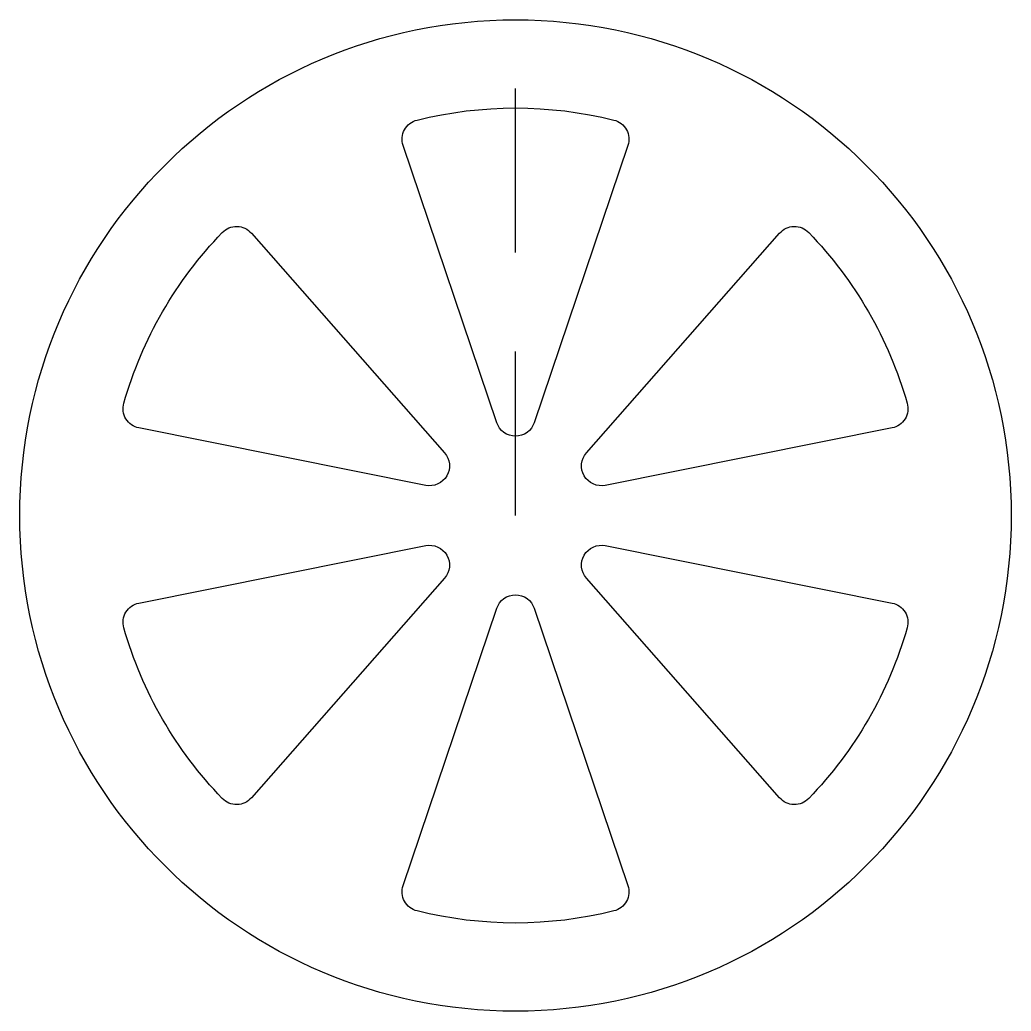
# Model space of a CAD drawing. Header units: inches. Extents: x -0.5 to 0.5, y -0.5 to 0.5.
import ezdxf

# ---------------------------------------------------------------- set-up
doc = ezdxf.new("R2010")
doc.units = ezdxf.units.IN
doc.header["$MEASUREMENT"] = 0
doc.linetypes.add('DASHED', pattern=[0.2067, 0.1654, -0.0413])

msp = doc.modelspace()

# ---------------------------------------------------------------- linework, layer by layer
at = {"color": 181, "linetype": 'DASHED', "lineweight": 25, "true_color": 0xa666ff}
msp.add_line((0, 0), (0, 0.5), dxfattribs=at)
for points in [[(-0.0189, 0.0936), (-0.1134, 0.3731, -0.43844), (-0.0993, 0.3989, -0.12262), (0.0993, 0.3989, -0.43844), (0.1134, 0.3731), (0.0189, 0.0936, -0.71753)], [(-0.2958, 0.2854, -0.43844), (-0.2664, 0.2848), (-0.0716, 0.0632, -0.71753), (-0.0905, 0.0304), (-0.3798, 0.0883, -0.43844), (-0.3951, 0.1134, -0.12262)], [(0.3951, 0.1134, -0.43844), (0.3798, 0.0883), (0.0905, 0.0304, -0.71753), (0.0716, 0.0632), (0.2664, 0.2848, -0.43844), (0.2958, 0.2854, -0.12262)], [(-0.3951, -0.1134, -0.43844), (-0.3798, -0.0883), (-0.0905, -0.0304, -0.71753), (-0.0716, -0.0632), (-0.2664, -0.2848, -0.43844), (-0.2958, -0.2854, -0.12262)], [(0.2958, -0.2854, -0.43844), (0.2664, -0.2848), (0.0716, -0.0632, -0.71753), (0.0905, -0.0304), (0.3798, -0.0883, -0.43844), (0.3951, -0.1134, -0.12262)], [(-0.0993, -0.3989, -0.43844), (-0.1134, -0.3731), (-0.0189, -0.0936, -0.71753), (0.0189, -0.0936), (0.1134, -0.3731, -0.43844), (0.0993, -0.3989, -0.12262)]]:
    msp.add_lwpolyline(points, format="xyb", close=True)
msp.add_circle((0, 0), 0.5)

doc.saveas('drawing.dxf')
